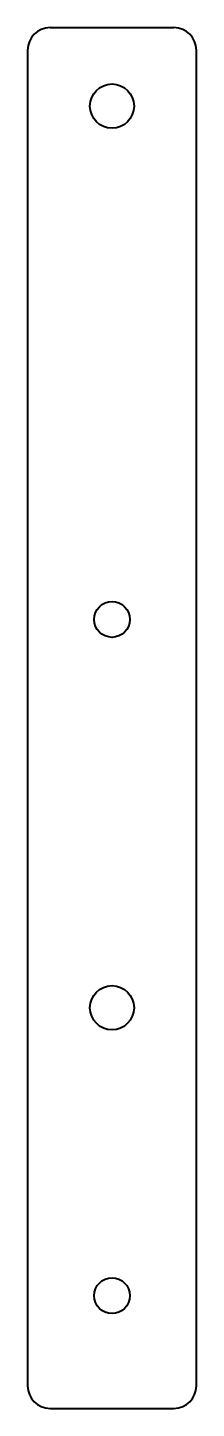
# Model space of a CAD drawing. Header units: inches. Extents: x -11.7 to -10.95, y 19.22 to 25.35.
import ezdxf

# ---------------------------------------------------------------- set-up
doc = ezdxf.new("R2010")
doc.units = ezdxf.units.IN
doc.header["$MEASUREMENT"] = 0
doc.layers.add('Visible', color=7, linetype='Continuous', lineweight=40)

msp = doc.modelspace()

# ---------------------------------------------------------------- linework, layer by layer
at = {"layer": 'Visible'}
for p, q in [((-11.6, 25.348), (-11.05, 25.348)), ((-11.7, 25.248), (-11.7, 19.3225)), ((-10.95, 19.3225), (-10.95, 25.248)), ((-11.6, 19.2225), (-11.05, 19.2225))]:
    msp.add_line(p, q, dxfattribs=at)
for centre, radius in [((-11.325, 25), 0.098), ((-11.325, 22.7225), 0.0795), ((-11.325, 21), 0.098), ((-11.325, 19.7225), 0.0795)]:
    msp.add_circle(centre, radius, dxfattribs=at)
for centre, start, end in [((-11.6, 25.248), 90, 180), ((-11.05, 25.248), 0, 90), ((-11.6, 19.3225), 180, 270), ((-11.05, 19.3225), 270, 0)]:
    msp.add_arc(centre, 0.1, start, end, dxfattribs=at)

doc.saveas('drawing.dxf')
